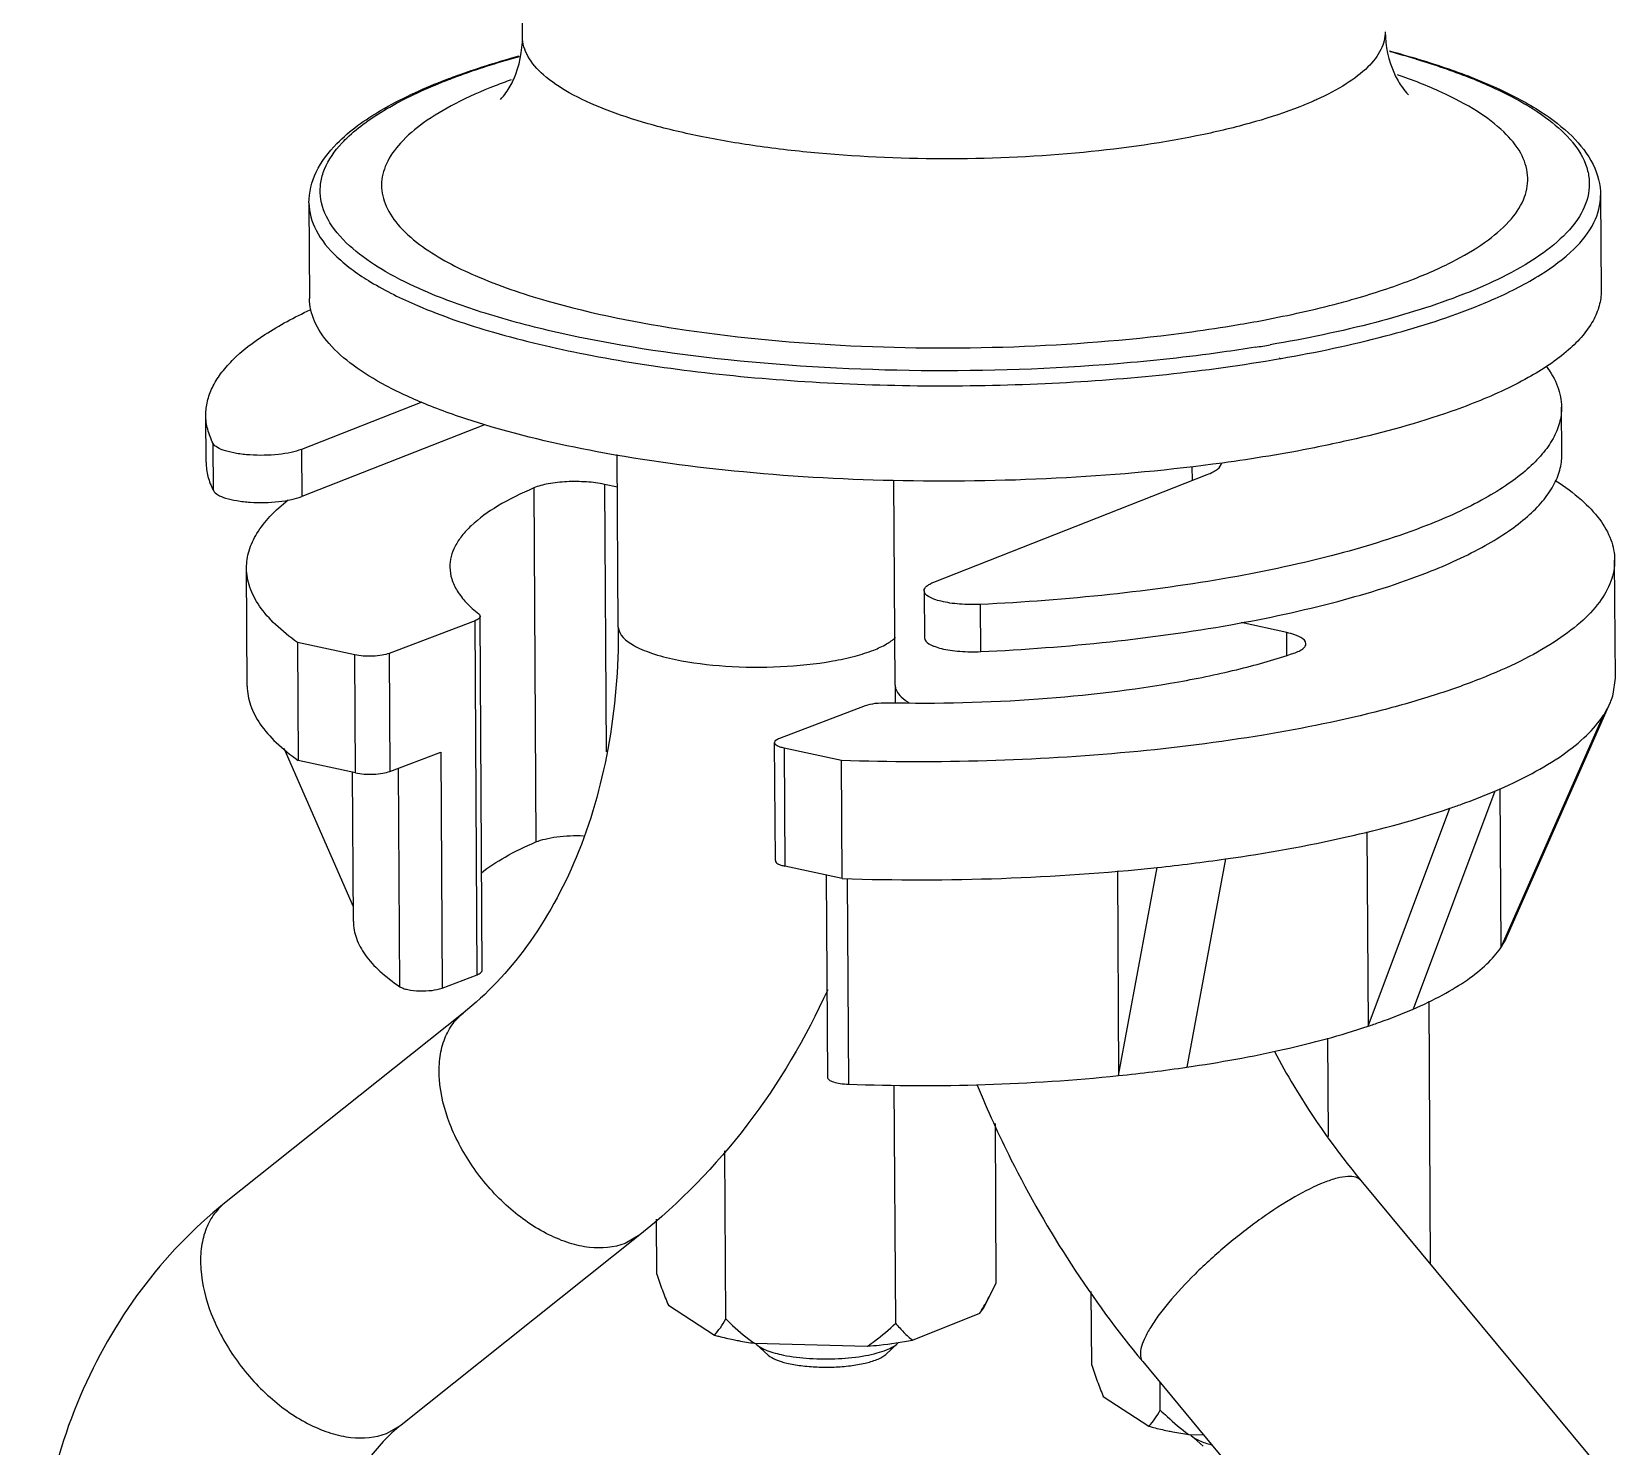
# Model space of a CAD drawing. Extents: x 9520 to 10292, y -16148 to -15602.
# Drawn here: x 10095.8 to 10165.2, y -15998.2 to -15936.3 of the extents above; entities that cross this region are included whole.
import ezdxf

# ---------------------------------------------------------------- set-up
doc = ezdxf.new("R2010")
doc.units = 0
doc.header["$MEASUREMENT"] = 0
doc.layers.get('0').update_dxf_attribs({"linetype": 'CONTINUOUS'})

msp = doc.modelspace()

# ---------------------------------------------------------------- linework, layer by layer
at = {"color": 7, "linetype": 'Continuous'}
for p, q in [((10117.345, -15936.485), (10116.872, -15855.552)), ((10156.496, -15937.467), (10156.553, -15937.484)), ((10156.141, -15939.007), (10156.158, -15939.029)), ((10164.582, -15943.439), (10164.606, -15947.618)), ((10107.991, -15943.77), (10108.015, -15947.949)), ((10113.051, -15947.625), (10113.034, -15947.618)), ((10113.051, -15947.625), (10113.036, -15947.617)), ((10150.506, -15950.564), (10150.533, -15950.559)), ((10150.552, -15950.586), (10150.579, -15950.582)), ((10112.929, -15952.494), (10107.661, -15954.565)), ((10103.484, -15955.131), (10103.472, -15953.063)), ((10162.883, -15954.784), (10162.871, -15952.716)), ((10115.68, -15953.485), (10107.674, -15956.633)), ((10103.805, -15956.373), (10103.793, -15954.305)), ((10107.661, -15954.565), (10107.674, -15956.633)), ((10121.544, -15962.348), (10121.5, -15954.79)), ((10146.694, -15955.926), (10146.691, -15955.312)), ((10121.508, -15956.221), (10120.939, -15956.097)), ((10120.939, -15956.097), (10121.008, -15967.822)), ((10133.67, -15964.892), (10133.617, -15955.92)), ((10135.37, -15960.378), (10147.348, -15955.669)), ((10117.838, -15956.256), (10117.928, -15971.765)), ((10165.226, -15964.589), (10165.195, -15959.419)), ((10105.287, -15964.939), (10105.256, -15959.77)), ((10134.943, -15960.754), (10134.955, -15962.822)), ((10137.423, -15963.426), (10137.411, -15961.358)), ((10115.268, -15962.072), (10111.509, -15963.501)), ((10115.358, -15977.581), (10115.268, -15962.072)), ((10115.583, -15977.389), (10115.492, -15961.88)), ((10150.831, -15962.591), (10148.827, -15962.155)), ((10109.995, -15963.565), (10107.488, -15963.021)), ((10107.488, -15963.021), (10107.518, -15968.19)), ((10150.837, -15963.583), (10150.831, -15962.591)), ((10110.025, -15968.735), (10109.995, -15963.565)), ((10111.509, -15963.501), (10111.54, -15968.67)), ((10165.133, -15965.287), (10165.226, -15964.59)), ((10128.618, -15967.217), (10132.377, -15965.788)), ((10160.492, -15975.897), (10164.985, -15965.701)), ((10160.44, -15975.874), (10164.703, -15966.216)), ((10106.883, -15967.659), (10109.933, -15974.587)), ((10111.54, -15968.67), (10113.763, -15967.825)), ((10113.763, -15967.825), (10113.823, -15978.165)), ((10128.424, -15972.579), (10128.394, -15967.409)), ((10131.321, -15968.198), (10128.814, -15967.654)), ((10128.814, -15967.654), (10128.845, -15972.823)), ((10110.025, -15968.735), (10107.518, -15968.19)), ((10111.974, -15978.107), (10111.918, -15968.526)), ((10131.352, -15973.368), (10131.321, -15968.198)), ((10109.937, -15975.252), (10109.899, -15968.708)), ((10159.949, -15969.538), (10156.367, -15979.086)), ((10160.165, -15969.435), (10160.206, -15976.404)), ((10154.39, -15979.838), (10157.971, -15970.29)), ((10154.34, -15971.323), (10154.39, -15979.838)), ((10148.149, -15972.51), (10146.459, -15981.631)), ((10131.352, -15973.368), (10128.845, -15972.823)), ((10130.656, -15973.217), (10130.707, -15982.073)), ((10131.578, -15973.372), (10131.63, -15982.377)), ((10143.41, -15973.035), (10143.463, -15982.003)), ((10143.463, -15982.003), (10145.153, -15972.882)), ((10160.206, -15976.404), (10160.44, -15975.874)), ((10113.823, -15978.165), (10115.358, -15977.581)), ((10157.13, -15990.273), (10157.063, -15978.737)), ((10114.742, -15979.268), (10104.289, -15987.595)), ((10152.656, -15984.662), (10152.631, -15980.354)), ((10133.696, -15992.852), (10133.635, -15982.416)), ((10138.106, -15991.083), (10138.066, -15984.104)), ((10126.257, -15992.662), (10126.214, -15985.294)), ((10154.078, -15986.597), (10164.654, -15999.335)), ((10123.227, -15990.702), (10123.213, -15988.289)), ((10122.48, -15988.983), (10112.027, -15997.309)), ((10122.48, -15988.983), (10121.839, -15989.352)), ((10137.537, -15992.189), (10137.895, -15991.503)), ((10137.895, -15991.503), (10138.106, -15991.083)), ((10142.285, -15994.692), (10142.266, -15991.463)), ((10123.739, -15992.064), (10125.757, -15993.369)), ((10137.376, -15992.412), (10137.537, -15992.189)), ((10134.439, -15993.591), (10137.376, -15992.412)), ((10127.505, -15993.728), (10132.46, -15993.855)), ((10127.546, -15993.729), (10127.595, -15993.778)), ((10128.112, -15994.245), (10127.594, -15993.778)), ((10133.26, -15994.215), (10133.772, -15993.742)), ((10133.772, -15993.742), (10133.815, -15993.699)), ((10144.523, -15994.531), (10155.098, -16007.269)), ((10145.29, -15996.655), (10145.283, -15995.447)), ((10142.793, -15996.054), (10144.794, -15997.361)), ((10111.386, -15997.678), (10112.027, -15997.309)), ((10146.538, -15997.722), (10147.186, -15997.739)), ((10146.61, -15997.737), (10146.649, -15997.775)), ((10147.167, -15998.242), (10146.649, -15997.775))]:
    msp.add_line(p, q, dxfattribs=at)
for centre, radius, start, end in [((10145.382, -15974.535), 38.699, 73.3098, 75.0571), ((10123.12, -15961.645), 24.964, 111.46173, 111.84015), ((10125.26, -15961.864), 24.95, 109.70263, 111.43016), ((10159.684, -15944.104), 4.734, 39.47429, 41.26819), ((10150.282, -15926.221), 23.79, 291.44203, 294.01858), ((10137.97, -15885.659), 64.343, 277.77764, 279.54692), ((10138.813, -15883.872), 67.068, 279.13385, 279.69389), ((10139.108, -15884.801), 66.773, 279.5744, 279.86824), ((10177.086, -15964.637), 43.417, 180.33581, 181.34777), ((10134.19, -15964.889), 0.52, 180.32066, 186.60453), ((10136.204, -15888.651), 84.705, 276.06444, 278.1066), ((10136.102, -15910.545), 71.836, 275.88149, 278.28954), ((10147.046, -15997.325), 0.6, 221.757, 223.3629)]:
    msp.add_arc(centre, radius, start, end, dxfattribs=at)
for points, knots in [([(10116.379, -15939.24), (10116.469, -15939.149), (10116.692, -15938.867), (10117.174, -15937.998), (10117.348, -15937.117), (10117.345, -15936.485)], [0, 0, 0, 0, 0.12884, 0.361219, 1, 1, 1, 1]), ([(10151.402, -15939.554), (10150.766, -15939.804), (10149.377, -15940.26), (10146.232, -15941.023), (10141.773, -15941.653), (10136.122, -15941.919), (10131.328, -15941.727), (10127.652, -15941.308), (10125.158, -15940.882), (10122.931, -15940.351), (10121.022, -15939.728), (10119.473, -15939.028), (10118.314, -15938.263), (10117.551, -15937.432), (10117.346, -15936.778), (10117.345, -15936.485)], [0, 0, 0, 0, 0.056939, 0.121774, 0.269804, 0.431729, 0.593258, 0.669401, 0.740216, 0.804239, 0.860269, 0.907479, 0.945629, 0.975527, 1, 1, 1, 1]), ([(10155.144, -15936.264), (10155.146, -15936.532), (10154.986, -15937.123), (10154.355, -15937.902), (10153.381, -15938.629), (10152.588, -15939.039), (10152.142, -15939.242)], [0, 0, 0, 0, 0.181361, 0.397417, 0.667915, 1, 1, 1, 1]), ([(10155.144, -15936.264), (10155.148, -15936.897), (10155.333, -15937.775), (10155.824, -15938.639), (10156.051, -15938.918), (10156.141, -15939.007)], [0, 0, 0, 0, 0.638767, 0.871174, 1, 1, 1, 1]), ([(10113.829, -15938.432), (10114.088, -15938.33), (10115.196, -15937.915), (10116.327, -15937.566), (10117.2, -15937.325)], [0, 0, 0, 0, 0.234724, 1, 1, 1, 1]), ([(10113.986, -15938.412), (10114.233, -15938.315), (10115.293, -15937.917), (10116.375, -15937.581), (10117.209, -15937.349)], [0, 0, 0, 0, 0.234521, 1, 1, 1, 1]), ([(10155.319, -15937.108), (10156.198, -15937.34), (10157.837, -15937.827), (10160.071, -15938.702), (10161.899, -15939.67), (10162.917, -15940.441), (10163.328, -15940.849)], [0, 0, 0, 0, 0.305696, 0.574385, 0.805323, 1, 1, 1, 1]), ([(10156.553, -15937.484), (10157.31, -15937.713), (10158.712, -15938.188), (10160.601, -15939.023), (10162.11, -15939.92), (10162.925, -15940.62), (10163.242, -15940.981)], [0, 0, 0, 0, 0.310941, 0.581597, 0.810776, 1, 1, 1, 1]), ([(10109.215, -15941.165), (10109.776, -15940.595), (10111.264, -15939.545), (10112.902, -15938.797), (10113.829, -15938.432)], [0, 0, 0, 0, 0.445079, 1, 1, 1, 1]), ([(10109.651, -15940.927), (10110.166, -15940.428), (10111.515, -15939.492), (10112.992, -15938.81), (10113.833, -15938.472)], [0, 0, 0, 0, 0.441895, 1, 1, 1, 1]), ([(10116.144, -15938.639), (10115.55, -15938.872), (10114.469, -15939.349), (10113.063, -15940.176), (10112.018, -15941.052), (10111.345, -15941.982), (10111.095, -15942.98), (10111.328, -15943.979), (10111.988, -15944.905), (10112.61, -15945.426), (10112.969, -15945.683)], [0, 0, 0, 0, 0.186042, 0.344, 0.474508, 0.581446, 0.673617, 0.765315, 0.871046, 1, 1, 1, 1]), ([(10159.67, -15945.379), (10160.034, -15945.108), (10160.659, -15944.56), (10161.3, -15943.581), (10161.466, -15942.528), (10161.108, -15941.5), (10160.309, -15940.557), (10159.116, -15939.674), (10157.538, -15938.849), (10156.337, -15938.381), (10155.68, -15938.154)], [0, 0, 0, 0, 0.124265, 0.225549, 0.314097, 0.405551, 0.514134, 0.647852, 0.809748, 1, 1, 1, 1]), ([(10152.142, -15939.242), (10152.082, -15939.269), (10151.838, -15939.378), (10151.59, -15939.48), (10151.402, -15939.554)], [0, 0, 0, 0, 0.242872, 1, 1, 1, 1]), ([(10163.328, -15940.849), (10163.693, -15941.211), (10164.316, -15941.991), (10164.579, -15942.975), (10164.582, -15943.439)], [0, 0, 0, 0, 0.525882, 1, 1, 1, 1]), ([(10107.991, -15943.77), (10107.988, -15943.306), (10108.24, -15942.318), (10108.854, -15941.532), (10109.215, -15941.165)], [0, 0, 0, 0, 0.474118, 1, 1, 1, 1]), ([(10110.055, -15945.893), (10109.656, -15945.568), (10108.98, -15944.905), (10108.494, -15943.841), (10108.466, -15943.019), (10108.652, -15942.188), (10109.018, -15941.626), (10109.312, -15941.285)], [0, 0, 0, 0, 0.289771, 0.525148, 0.634934, 0.747154, 1, 1, 1, 1]), ([(10109.312, -15941.285), (10109.338, -15941.255), (10109.447, -15941.132), (10109.561, -15941.014), (10109.651, -15940.927)], [0, 0, 0, 0, 0.24324, 1, 1, 1, 1]), ([(10163.338, -15941.094), (10163.611, -15941.426), (10163.948, -15941.976), (10164.105, -15942.781), (10164.059, -15943.584), (10163.576, -15944.62), (10162.919, -15945.274), (10162.53, -15945.597)], [0, 0, 0, 0, 0.248506, 0.360181, 0.470362, 0.708117, 1, 1, 1, 1]), ([(10159.966, -15947.952), (10160.651, -15947.645), (10161.868, -15947.026), (10163.365, -15945.925), (10164.338, -15944.745), (10164.584, -15943.846), (10164.582, -15943.439)], [0, 0, 0, 0, 0.333002, 0.603879, 0.819617, 1, 1, 1, 1]), ([(10107.991, -15943.77), (10107.993, -15944.18), (10108.256, -15945.086), (10109.26, -15946.264), (10110.796, -15947.354), (10112.04, -15947.963), (10112.74, -15948.263)], [0, 0, 0, 0, 0.179762, 0.395299, 0.666471, 1, 1, 1, 1]), ([(10112.969, -15945.683), (10113.683, -15946.195), (10115.466, -15947.113), (10117.352, -15947.751), (10118.419, -15948.057)], [0, 0, 0, 0, 0.441669, 1, 1, 1, 1]), ([(10156.42, -15947.089), (10157.04, -15946.845), (10158.164, -15946.348), (10159.22, -15945.713), (10159.67, -15945.379)], [0, 0, 0, 0, 0.543174, 1, 1, 1, 1]), ([(10162.53, -15945.597), (10162.137, -15945.925), (10161.21, -15946.554), (10160.214, -15947.06), (10159.665, -15947.309)], [0, 0, 0, 0, 0.459143, 1, 1, 1, 1]), ([(10113.034, -15947.618), (10112.463, -15947.369), (10111.427, -15946.863), (10110.463, -15946.226), (10110.055, -15945.893)], [0, 0, 0, 0, 0.541815, 1, 1, 1, 1]), ([(10153.111, -15948.157), (10153.41, -15948.077), (10154.527, -15947.766), (10155.629, -15947.4), (10156.42, -15947.089)], [0, 0, 0, 0, 0.266694, 1, 1, 1, 1]), ([(10143.408, -15950.814), (10140.55, -15951.048), (10134.854, -15951.241), (10126.638, -15950.803), (10120.251, -15949.84), (10115.834, -15948.687), (10113.916, -15948.001), (10113.051, -15947.625)], [0, 0, 0, 0, 0.279679, 0.55499, 0.801807, 0.908006, 1, 1, 1, 1]), ([(10158.581, -15947.767), (10157.327, -15948.26), (10154.525, -15949.124), (10151.66, -15949.718), (10150.106, -15949.983)], [0, 0, 0, 0, 0.460976, 1, 1, 1, 1]), ([(10159.665, -15947.309), (10159.578, -15947.349), (10159.22, -15947.508), (10158.857, -15947.658), (10158.581, -15947.767)], [0, 0, 0, 0, 0.242892, 1, 1, 1, 1]), ([(10164.606, -15947.619), (10164.608, -15947.839), (10164.544, -15948.297), (10164.261, -15948.963), (10163.797, -15949.614), (10162.89, -15950.514), (10161.29, -15951.56), (10159.828, -15952.22), (10159.004, -15952.544)], [0, 0, 0, 0, 0.084314, 0.174275, 0.274445, 0.387927, 0.661146, 1, 1, 1, 1]), ([(10103.472, -15953.063), (10103.47, -15952.86), (10103.52, -15952.442), (10103.747, -15951.829), (10104.121, -15951.227), (10104.851, -15950.394), (10106.152, -15949.407), (10107.358, -15948.769), (10108.037, -15948.454)], [0, 0, 0, 0, 0.089382, 0.183426, 0.286088, 0.400281, 0.669816, 1, 1, 1, 1]), ([(10120.615, -15954.668), (10118.846, -15954.337), (10116.336, -15953.756), (10113.277, -15952.688), (10111.446, -15951.859), (10109.978, -15950.97), (10108.889, -15950.027), (10108.191, -15949.024), (10108.017, -15948.289), (10108.015, -15947.948)], [0, 0, 0, 0, 0.359339, 0.512569, 0.646203, 0.759765, 0.854043, 0.931986, 1, 1, 1, 1]), ([(10112.74, -15948.263), (10113.822, -15948.726), (10116.255, -15949.549), (10120.266, -15950.483), (10124.83, -15951.19), (10131.542, -15951.801), (10140.083, -15951.861), (10146.919, -15951.2), (10150.215, -15950.644)], [0, 0, 0, 0, 0.093113, 0.202605, 0.325511, 0.458141, 0.735599, 1, 1, 1, 1]), ([(10118.419, -15948.057), (10120.421, -15948.632), (10124.844, -15949.499), (10131.853, -15950.136), (10139.263, -15950.157), (10144.246, -15949.743), (10146.677, -15949.411)], [0, 0, 0, 0, 0.219572, 0.473635, 0.741288, 1, 1, 1, 1]), ([(10148.641, -15949.111), (10149.036, -15949.045), (10150.536, -15948.776), (10152.025, -15948.446), (10153.111, -15948.157)], [0, 0, 0, 0, 0.262738, 1, 1, 1, 1]), ([(10150.579, -15950.582), (10152.117, -15950.313), (10154.957, -15949.716), (10157.734, -15948.855), (10158.979, -15948.365)], [0, 0, 0, 0, 0.538461, 1, 1, 1, 1]), ([(10149.46, -15950.09), (10148.974, -15950.168), (10146.965, -15950.469), (10144.943, -15950.688), (10143.408, -15950.814)], [0, 0, 0, 0, 0.24181, 1, 1, 1, 1]), ([(10162.197, -15950.917), (10162.402, -15951.19), (10162.738, -15951.757), (10162.869, -15952.409), (10162.871, -15952.716)], [0, 0, 0, 0, 0.526522, 1, 1, 1, 1]), ([(10159.004, -15952.544), (10158.585, -15952.708), (10156.723, -15953.385), (10154.803, -15953.894), (10153.308, -15954.226)], [0, 0, 0, 0, 0.22682, 1, 1, 1, 1]), ([(10103.793, -15954.305), (10103.691, -15954.108), (10103.531, -15953.704), (10103.473, -15953.272), (10103.472, -15953.063)], [0, 0, 0, 0, 0.513392, 1, 1, 1, 1]), ([(10162.871, -15952.716), (10162.872, -15952.948), (10162.805, -15953.429), (10162.508, -15954.128), (10162.021, -15954.811), (10161.352, -15955.475), (10160.506, -15956.121), (10159.071, -15956.999), (10157.855, -15957.546), (10156.99, -15957.886)], [0, 0, 0, 0, 0.084286, 0.174209, 0.274335, 0.387793, 0.516439, 0.661248, 1, 1, 1, 1]), ([(10107.661, -15954.565), (10107.516, -15954.622), (10107.182, -15954.714), (10106.428, -15954.828), (10105.621, -15954.841), (10104.845, -15954.757), (10104.362, -15954.651), (10104.01, -15954.517), (10103.831, -15954.38), (10103.793, -15954.305)], [0, 0, 0, 0, 0.116558, 0.25765, 0.56966, 0.716399, 0.841597, 0.936907, 1, 1, 1, 1]), ([(10148.015, -15955.162), (10145.746, -15955.472), (10141.087, -15955.899), (10134.072, -15956.028), (10127.198, -15955.659), (10122.735, -15955.065), (10120.615, -15954.668)], [0, 0, 0, 0, 0.249735, 0.509728, 0.764754, 1, 1, 1, 1]), ([(10153.308, -15954.226), (10152.89, -15954.319), (10151.136, -15954.688), (10149.366, -15954.977), (10148.015, -15955.162)], [0, 0, 0, 0, 0.238933, 1, 1, 1, 1]), ([(10103.484, -15955.131), (10103.485, -15955.34), (10103.543, -15955.772), (10103.703, -15956.176), (10103.805, -15956.373)], [0, 0, 0, 0, 0.486608, 1, 1, 1, 1]), ([(10147.348, -15955.669), (10147.435, -15955.635), (10147.593, -15955.564), (10147.829, -15955.418), (10147.966, -15955.262), (10147.985, -15955.154)], [0, 0, 0, 0, 0.334208, 0.609647, 1, 1, 1, 1]), ([(10157.002, -15959.954), (10157.867, -15959.614), (10159.083, -15959.067), (10160.518, -15958.189), (10161.365, -15957.543), (10162.033, -15956.878), (10162.52, -15956.196), (10162.818, -15955.496), (10162.884, -15955.016), (10162.883, -15954.784)], [0, 0, 0, 0, 0.338751, 0.48356, 0.612206, 0.725664, 0.82579, 0.915714, 1, 1, 1, 1]), ([(10120.939, -15956.097), (10120.681, -15956.041), (10120.129, -15955.973), (10119.298, -15955.967), (10118.519, -15956.05), (10118.038, -15956.17), (10117.838, -15956.256)], [0, 0, 0, 0, 0.252332, 0.530134, 0.792006, 1, 1, 1, 1]), ([(10162.625, -15955.94), (10163.014, -15956.192), (10163.708, -15956.699), (10164.541, -15957.565), (10165.067, -15958.471), (10165.194, -15959.115), (10165.195, -15959.419)], [0, 0, 0, 0, 0.309259, 0.571991, 0.796984, 1, 1, 1, 1]), ([(10103.805, -15956.373), (10103.843, -15956.448), (10104.022, -15956.584), (10104.374, -15956.719), (10104.857, -15956.825), (10105.633, -15956.909), (10106.441, -15956.896), (10107.194, -15956.782), (10107.528, -15956.69), (10107.674, -15956.633)], [0, 0, 0, 0, 0.063093, 0.158403, 0.283601, 0.43034, 0.74235, 0.883442, 1, 1, 1, 1]), ([(10105.256, -15959.77), (10105.255, -15959.513), (10105.337, -15958.976), (10105.702, -15958.201), (10106.294, -15957.449), (10106.797, -15956.997), (10107.079, -15956.773)], [0, 0, 0, 0, 0.212571, 0.442078, 0.701727, 1, 1, 1, 1]), ([(10117.838, -15956.256), (10117.294, -15956.489), (10116.331, -15956.96), (10115.283, -15957.699), (10114.692, -15958.328), (10114.39, -15958.782), (10114.206, -15959.247), (10114.165, -15959.564), (10114.166, -15959.718)], [0, 0, 0, 0, 0.334558, 0.60587, 0.719687, 0.821091, 0.91311, 1, 1, 1, 1]), ([(10156.99, -15957.886), (10155.709, -15958.39), (10152.857, -15959.279), (10148.2, -15960.271), (10142.969, -15960.993), (10139.304, -15961.269), (10137.411, -15961.358)], [0, 0, 0, 0, 0.206893, 0.447819, 0.715209, 1, 1, 1, 1]), ([(10165.195, -15959.419), (10165.197, -15959.731), (10165.071, -15960.395), (10164.53, -15961.329), (10163.665, -15962.224), (10162.491, -15963.081), (10161.016, -15963.897), (10159.255, -15964.666), (10157.226, -15965.379), (10154.069, -15966.279), (10149.62, -15967.182), (10143.831, -15967.907), (10137.657, -15968.274), (10133.442, -15968.267), (10131.321, -15968.198)], [0, 0, 0, 0, 0.025531, 0.053953, 0.087307, 0.126708, 0.172616, 0.225085, 0.283901, 0.348669, 0.493793, 0.655119, 0.826196, 1, 1, 1, 1]), ([(10107.488, -15963.021), (10107.148, -15962.783), (10106.542, -15962.302), (10105.819, -15961.491), (10105.366, -15960.646), (10105.258, -15960.052), (10105.256, -15959.77)], [0, 0, 0, 0, 0.304328, 0.565677, 0.792659, 1, 1, 1, 1]), ([(10114.166, -15959.718), (10114.167, -15959.895), (10114.227, -15960.265), (10114.481, -15960.797), (10114.888, -15961.312), (10115.234, -15961.621), (10115.428, -15961.774)], [0, 0, 0, 0, 0.213489, 0.443442, 0.702872, 1, 1, 1, 1]), ([(10137.423, -15963.426), (10139.316, -15963.337), (10142.981, -15963.061), (10148.212, -15962.339), (10152.869, -15961.347), (10155.721, -15960.458), (10157.002, -15959.954)], [0, 0, 0, 0, 0.284791, 0.552181, 0.793107, 1, 1, 1, 1]), ([(10134.943, -15960.754), (10134.943, -15960.72), (10134.967, -15960.642), (10135.058, -15960.544), (10135.196, -15960.453), (10135.308, -15960.403), (10135.37, -15960.378)], [0, 0, 0, 0, 0.173206, 0.386537, 0.660539, 1, 1, 1, 1]), ([(10137.411, -15961.358), (10137.106, -15961.372), (10136.656, -15961.366), (10136.083, -15961.303), (10135.707, -15961.231), (10135.433, -15961.152), (10135.25, -15961.075), (10135.082, -15960.986), (10134.943, -15960.862), (10134.943, -15960.754)], [0, 0, 0, 0, 0.345958, 0.508151, 0.654178, 0.778518, 0.831337, 0.877534, 1, 1, 1, 1]), ([(10121.544, -15962.348), (10121.554, -15964.138), (10121.276, -15967.589), (10119.918, -15972.364), (10117.756, -15976.335), (10115.792, -15978.432), (10114.742, -15979.268)], [0, 0, 0, 0, 0.285438, 0.54838, 0.785897, 1, 1, 1, 1]), ([(10115.492, -15961.88), (10115.492, -15961.918), (10115.445, -15961.98), (10115.359, -15962.033), (10115.301, -15962.059), (10115.268, -15962.072)], [0, 0, 0, 0, 0.378471, 0.6558, 1, 1, 1, 1]), ([(10115.428, -15961.774), (10115.437, -15961.782), (10115.469, -15961.809), (10115.492, -15961.85), (10115.492, -15961.88)], [0, 0, 0, 0, 0.301155, 1, 1, 1, 1]), ([(10121.544, -15962.348), (10121.546, -15962.694), (10122.026, -15963.073), (10122.58, -15963.338), (10123.193, -15963.57), (10123.691, -15963.696), (10124.044, -15963.77)], [0, 0, 0, 0, 0.347877, 0.482643, 0.637079, 1, 1, 1, 1]), ([(10132.734, -15963.356), (10132.927, -15963.28), (10133.266, -15963.127), (10133.576, -15962.915), (10133.695, -15962.802)], [0, 0, 0, 0, 0.558274, 1, 1, 1, 1]), ([(10134.955, -15962.822), (10134.955, -15962.93), (10135.094, -15963.054), (10135.262, -15963.142), (10135.445, -15963.22), (10135.719, -15963.299), (10136.095, -15963.37), (10136.669, -15963.434), (10137.118, -15963.44), (10137.423, -15963.426)], [0, 0, 0, 0, 0.122466, 0.168663, 0.221482, 0.345822, 0.491849, 0.654042, 1, 1, 1, 1]), ([(10151.673, -15963.079), (10151.672, -15962.962), (10151.511, -15962.832), (10151.324, -15962.74), (10151.118, -15962.66), (10150.95, -15962.617), (10150.831, -15962.591)], [0, 0, 0, 0, 0.349197, 0.483693, 0.637776, 1, 1, 1, 1]), ([(10151.145, -15963.492), (10151.222, -15963.466), (10151.359, -15963.412), (10151.528, -15963.314), (10151.641, -15963.206), (10151.673, -15963.118), (10151.673, -15963.079)], [0, 0, 0, 0, 0.346329, 0.623583, 0.834613, 1, 1, 1, 1]), ([(10111.509, -15963.501), (10111.407, -15963.539), (10111.169, -15963.594), (10110.787, -15963.631), (10110.385, -15963.626), (10110.119, -15963.592), (10109.995, -15963.565)], [0, 0, 0, 0, 0.214146, 0.476348, 0.750992, 1, 1, 1, 1]), ([(10124.044, -15963.77), (10124.765, -15963.921), (10126.302, -15964.106), (10128.613, -15964.126), (10130.515, -15963.936), (10131.873, -15963.647), (10132.467, -15963.461), (10132.734, -15963.356)], [0, 0, 0, 0, 0.251201, 0.526598, 0.787926, 0.902021, 1, 1, 1, 1]), ([(10146.097, -15964.746), (10147, -15964.584), (10148.7, -15964.229), (10150.371, -15963.754), (10151.145, -15963.492)], [0, 0, 0, 0, 0.528575, 1, 1, 1, 1]), ([(10105.287, -15964.939), (10105.288, -15965.221), (10105.396, -15965.816), (10105.849, -15966.661), (10106.572, -15967.472), (10107.178, -15967.953), (10107.518, -15968.19)], [0, 0, 0, 0, 0.207358, 0.434329, 0.695653, 1, 1, 1, 1]), ([(10133.329, -15965.663), (10135.536, -15965.709), (10139.812, -15965.605), (10144.065, -15965.111), (10146.097, -15964.746)], [0, 0, 0, 0, 0.516571, 1, 1, 1, 1]), ([(10133.673, -15964.948), (10133.681, -15965.013), (10133.736, -15965.187), (10133.949, -15965.443), (10134.164, -15965.592), (10134.29, -15965.667)], [0, 0, 0, 0, 0.199023, 0.550727, 1, 1, 1, 1]), ([(10132.377, -15965.788), (10132.512, -15965.737), (10132.831, -15965.675), (10133.152, -15965.659), (10133.329, -15965.663)], [0, 0, 0, 0, 0.450035, 1, 1, 1, 1]), ([(10164.703, -15966.216), (10164.731, -15966.174), (10164.835, -15966.008), (10164.926, -15965.834), (10164.985, -15965.701)], [0, 0, 0, 0, 0.257851, 1, 1, 1, 1]), ([(10164.985, -15965.701), (10165, -15965.666), (10165.057, -15965.531), (10165.104, -15965.392), (10165.133, -15965.287)], [0, 0, 0, 0, 0.254816, 1, 1, 1, 1]), ([(10159.949, -15969.538), (10160.502, -15969.303), (10161.522, -15968.824), (10162.877, -15968.015), (10163.943, -15967.169), (10164.494, -15966.536), (10164.703, -15966.216)], [0, 0, 0, 0, 0.307083, 0.57509, 0.804896, 1, 1, 1, 1]), ([(10128.394, -15967.409), (10128.393, -15967.371), (10128.441, -15967.309), (10128.526, -15967.256), (10128.585, -15967.23), (10128.618, -15967.217)], [0, 0, 0, 0, 0.378404, 0.656044, 1, 1, 1, 1]), ([(10128.814, -15967.654), (10128.755, -15967.641), (10128.647, -15967.611), (10128.498, -15967.552), (10128.394, -15967.468), (10128.394, -15967.409)], [0, 0, 0, 0, 0.36208, 0.650699, 1, 1, 1, 1]), ([(10110.025, -15968.735), (10110.149, -15968.762), (10110.415, -15968.796), (10110.817, -15968.801), (10111.199, -15968.764), (10111.437, -15968.709), (10111.54, -15968.67)], [0, 0, 0, 0, 0.249009, 0.523652, 0.785854, 1, 1, 1, 1]), ([(10157.971, -15970.29), (10158.145, -15970.23), (10158.811, -15969.997), (10159.469, -15969.742), (10159.949, -15969.538)], [0, 0, 0, 0, 0.260515, 1, 1, 1, 1]), ([(10148.149, -15972.51), (10149.927, -15972.256), (10153.239, -15971.668), (10156.491, -15970.794), (10157.971, -15970.29)], [0, 0, 0, 0, 0.534621, 1, 1, 1, 1]), ([(10115.534, -15973.124), (10115.863, -15972.861), (10116.64, -15972.36), (10117.47, -15971.961), (10117.928, -15971.765)], [0, 0, 0, 0, 0.457983, 1, 1, 1, 1]), ([(10117.928, -15971.765), (10118.059, -15971.709), (10118.362, -15971.618), (10119.061, -15971.496), (10119.631, -15971.474), (10120.025, -15971.489)], [0, 0, 0, 0, 0.20005, 0.444646, 1, 1, 1, 1]), ([(10128.424, -15972.579), (10128.424, -15972.638), (10128.528, -15972.722), (10128.677, -15972.781), (10128.785, -15972.811), (10128.845, -15972.823)], [0, 0, 0, 0, 0.349301, 0.63792, 1, 1, 1, 1]), ([(10131.352, -15973.368), (10133.679, -15973.444), (10138.288, -15973.437), (10142.888, -15973.123), (10145.153, -15972.882)], [0, 0, 0, 0, 0.505452, 1, 1, 1, 1]), ([(10109.937, -15975.251), (10109.938, -15975.5), (10110.038, -15976.026), (10110.453, -15976.769), (10111.113, -15977.48), (10111.665, -15977.899), (10111.974, -15978.107)], [0, 0, 0, 0, 0.205091, 0.431001, 0.693061, 1, 1, 1, 1]), ([(10160.206, -15976.404), (10160.235, -15976.363), (10160.341, -15976.2), (10160.434, -15976.028), (10160.492, -15975.897)], [0, 0, 0, 0, 0.259307, 1, 1, 1, 1]), ([(10156.367, -15979.086), (10156.808, -15978.895), (10157.623, -15978.506), (10158.711, -15977.851), (10159.575, -15977.169), (10160.029, -15976.661), (10160.206, -15976.404)], [0, 0, 0, 0, 0.304467, 0.571728, 0.802538, 1, 1, 1, 1]), ([(10115.358, -15977.581), (10115.391, -15977.568), (10115.45, -15977.542), (10115.536, -15977.49), (10115.583, -15977.428), (10115.583, -15977.389)], [0, 0, 0, 0, 0.3442, 0.621529, 1, 1, 1, 1]), ([(10111.974, -15978.107), (10112.018, -15978.136), (10112.131, -15978.186), (10112.416, -15978.261), (10112.843, -15978.301), (10113.349, -15978.281), (10113.682, -15978.218), (10113.823, -15978.165)], [0, 0, 0, 0, 0.083883, 0.193812, 0.468227, 0.760335, 1, 1, 1, 1]), ([(10130.719, -15978.236), (10129.764, -15980.332), (10127.435, -15984.285), (10124.234, -15987.586), (10122.48, -15988.983)], [0, 0, 0, 0, 0.506703, 1, 1, 1, 1]), ([(10121.839, -15989.352), (10121.353, -15989.543), (10120.493, -15989.608), (10119.375, -15989.355), (10118.132, -15988.846), (10116.645, -15987.801), (10115.164, -15986.134), (10114.11, -15984.218), (10113.679, -15982.534), (10113.692, -15981.287), (10113.87, -15980.477), (10114.214, -15979.785), (10114.554, -15979.418), (10114.742, -15979.269)], [0, 0, 0, 0, 0.102499, 0.161212, 0.22504, 0.365064, 0.513924, 0.659653, 0.791252, 0.849831, 0.9034, 0.952862, 1, 1, 1, 1]), ([(10154.39, -15979.838), (10154.565, -15979.779), (10155.232, -15979.549), (10155.89, -15979.293), (10156.367, -15979.086)], [0, 0, 0, 0, 0.262411, 1, 1, 1, 1]), ([(10146.459, -15981.631), (10147.889, -15981.421), (10150.562, -15980.941), (10153.188, -15980.24), (10154.39, -15979.838)], [0, 0, 0, 0, 0.532985, 1, 1, 1, 1]), ([(10150.286, -15980.942), (10150.558, -15981.45), (10151.679, -15983.426), (10152.995, -15985.293), (10154.078, -15986.597)], [0, 0, 0, 0, 0.253627, 1, 1, 1, 1]), ([(10130.707, -15982.074), (10130.708, -15982.116), (10130.766, -15982.183), (10130.864, -15982.237), (10131.028, -15982.3), (10131.287, -15982.353), (10131.509, -15982.372), (10131.63, -15982.377)], [0, 0, 0, 0, 0.126272, 0.221481, 0.340472, 0.641128, 1, 1, 1, 1]), ([(10131.63, -15982.377), (10133.622, -15982.45), (10137.574, -15982.46), (10141.518, -15982.204), (10143.463, -15982.003)], [0, 0, 0, 0, 0.504834, 1, 1, 1, 1]), ([(10137.265, -15982.423), (10137.719, -15983.523), (10139.677, -15987.814), (10142.271, -15991.819), (10144.523, -15994.531)], [0, 0, 0, 0, 0.252361, 1, 1, 1, 1]), ([(10152.475, -15986.681), (10152.03, -15986.856), (10151.084, -15987.342), (10149.663, -15988.267), (10148.201, -15989.401), (10146.836, -15990.635), (10145.841, -15991.697), (10145.201, -15992.513), (10144.841, -15993.048), (10144.585, -15993.525), (10144.438, -15993.933), (10144.398, -15994.273), (10144.468, -15994.466), (10144.523, -15994.531)], [0, 0, 0, 0, 0.123157, 0.273028, 0.436707, 0.599571, 0.747105, 0.811086, 0.86676, 0.913226, 0.950128, 0.978108, 1, 1, 1, 1]), ([(10154.078, -15986.597), (10154.021, -15986.528), (10153.828, -15986.42), (10153.459, -15986.406), (10152.994, -15986.493), (10152.659, -15986.609), (10152.475, -15986.681)], [0, 0, 0, 0, 0.160366, 0.369261, 0.648058, 1, 1, 1, 1]), ([(10104.289, -15987.595), (10102.918, -15988.687), (10100.435, -15991.281), (10097.76, -15996.017), (10096.166, -16001.367), (10095.842, -16005.128), (10095.853, -16007.031)], [0, 0, 0, 0, 0.2403, 0.486046, 0.739101, 1, 1, 1, 1]), ([(10104.289, -15987.595), (10104.101, -15987.744), (10103.762, -15988.111), (10103.417, -15988.803), (10103.239, -15989.613), (10103.226, -15990.861), (10103.657, -15992.544), (10104.711, -15994.46), (10106.193, -15996.127), (10107.68, -15997.172), (10108.922, -15997.682), (10110.041, -15997.934), (10110.901, -15997.869), (10111.386, -15997.678)], [0, 0, 0, 0, 0.047138, 0.0966, 0.150169, 0.208748, 0.340347, 0.486076, 0.634936, 0.77496, 0.838788, 0.897501, 1, 1, 1, 1]), ([(10123.227, -15990.702), (10123.306, -15990.936), (10123.467, -15991.394), (10123.645, -15991.845), (10123.739, -15992.064)], [0, 0, 0, 0, 0.509774, 1, 1, 1, 1]), ([(10137.376, -15992.412), (10137.422, -15992.34), (10137.605, -15992.043), (10137.773, -15991.737), (10137.895, -15991.503)], [0, 0, 0, 0, 0.245684, 1, 1, 1, 1]), ([(10125.757, -15993.369), (10125.851, -15993.268), (10126.029, -15993.039), (10126.182, -15992.793), (10126.257, -15992.662)], [0, 0, 0, 0, 0.477902, 1, 1, 1, 1]), ([(10126.257, -15992.662), (10126.354, -15992.758), (10126.75, -15993.136), (10127.171, -15993.489), (10127.505, -15993.728)], [0, 0, 0, 0, 0.249636, 1, 1, 1, 1]), ([(10132.46, -15993.855), (10132.571, -15993.781), (10133.004, -15993.473), (10133.407, -15993.125), (10133.696, -15992.852)], [0, 0, 0, 0, 0.250792, 1, 1, 1, 1]), ([(10133.696, -15992.852), (10133.81, -15992.99), (10134.043, -15993.252), (10134.303, -15993.487), (10134.439, -15993.591)], [0, 0, 0, 0, 0.511102, 1, 1, 1, 1]), ([(10125.757, -15993.369), (10125.822, -15993.387), (10126.094, -15993.462), (10126.37, -15993.525), (10126.581, -15993.568)], [0, 0, 0, 0, 0.238975, 1, 1, 1, 1]), ([(10126.581, -15993.568), (10126.655, -15993.584), (10126.962, -15993.644), (10127.271, -15993.694), (10127.505, -15993.728)], [0, 0, 0, 0, 0.241789, 1, 1, 1, 1]), ([(10132.46, -15993.855), (10132.633, -15993.84), (10133.296, -15993.778), (10133.956, -15993.684), (10134.439, -15993.591)], [0, 0, 0, 0, 0.261031, 1, 1, 1, 1]), ([(10127.595, -15993.778), (10127.653, -15993.831), (10127.802, -15993.93), (10128.191, -15994.106), (10128.53, -15994.194), (10128.775, -15994.244)], [0, 0, 0, 0, 0.184819, 0.414399, 1, 1, 1, 1]), ([(10128.112, -15994.245), (10128.205, -15994.328), (10128.472, -15994.469), (10128.957, -15994.615), (10129.57, -15994.721), (10130.263, -15994.777), (10130.988, -15994.777), (10131.691, -15994.723), (10132.319, -15994.618), (10132.701, -15994.509), (10132.868, -15994.442)], [0, 0, 0, 0, 0.076386, 0.181837, 0.311504, 0.457212, 0.609078, 0.756626, 0.889784, 1, 1, 1, 1]), ([(10128.775, -15994.244), (10129.153, -15994.322), (10129.957, -15994.416), (10131.164, -15994.423), (10132.154, -15994.32), (10132.857, -15994.167), (10133.164, -15994.069), (10133.301, -15994.014)], [0, 0, 0, 0, 0.252744, 0.52867, 0.789434, 0.902873, 1, 1, 1, 1]), ([(10132.868, -15994.442), (10132.946, -15994.41), (10133.084, -15994.346), (10133.211, -15994.26), (10133.26, -15994.215)], [0, 0, 0, 0, 0.55488, 1, 1, 1, 1]), ([(10133.301, -15994.014), (10133.395, -15993.976), (10133.561, -15993.9), (10133.713, -15993.797), (10133.772, -15993.742)], [0, 0, 0, 0, 0.554869, 1, 1, 1, 1]), ([(10142.285, -15994.692), (10142.363, -15994.926), (10142.522, -15995.384), (10142.699, -15995.835), (10142.793, -15996.054)], [0, 0, 0, 0, 0.509819, 1, 1, 1, 1]), ([(10144.794, -15997.361), (10144.888, -15997.261), (10145.065, -15997.032), (10145.216, -15996.786), (10145.29, -15996.655)], [0, 0, 0, 0, 0.477677, 1, 1, 1, 1]), ([(10145.29, -15996.655), (10145.388, -15996.751), (10145.783, -15997.13), (10146.204, -15997.483), (10146.538, -15997.722)], [0, 0, 0, 0, 0.249643, 1, 1, 1, 1]), ([(10112.027, -15997.309), (10111.471, -15997.753), (10110.406, -15998.897), (10109.208, -16001.112), (10108.428, -16003.872), (10108.267, -16005.896), (10108.273, -16006.959)], [0, 0, 0, 0, 0.199967, 0.433159, 0.701477, 1, 1, 1, 1]), ([(10144.794, -15997.361), (10144.859, -15997.38), (10145.131, -15997.455), (10145.406, -15997.518), (10145.616, -15997.562)], [0, 0, 0, 0, 0.238907, 1, 1, 1, 1]), ([(10145.616, -15997.562), (10145.69, -15997.577), (10145.996, -15997.638), (10146.304, -15997.688), (10146.538, -15997.722)], [0, 0, 0, 0, 0.241729, 1, 1, 1, 1]), ([(10146.649, -15997.775), (10146.751, -15997.867), (10147.04, -15998.025), (10147.347, -15998.124), (10147.528, -15998.171)], [0, 0, 0, 0, 0.423434, 1, 1, 1, 1])]:
    msp.add_open_spline(points, degree=3, knots=knots, dxfattribs=at)

doc.saveas('drawing.dxf')
